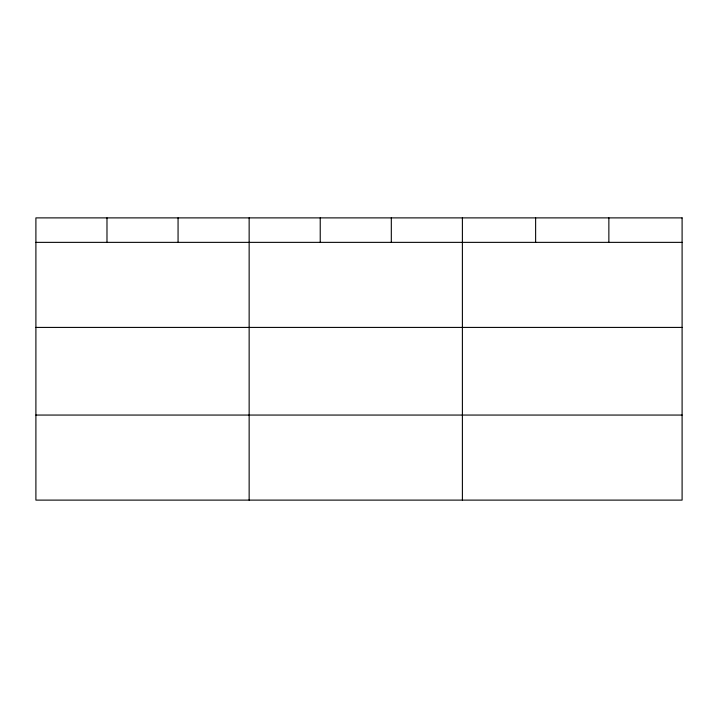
<?xml version="1.0" encoding="UTF-8"?>
<svg xmlns="http://www.w3.org/2000/svg" width="718" height="718" viewBox="0 0 718 718"><rect width="100%" height="100%" fill="white"/><g stroke="black" fill="none" stroke-linecap="round" stroke-linejoin="round"><path stroke-width="1.08" d="M35.9 242.361L682.1 242.361M35.9 327.417L682.1 327.417M35.9 415.058L682.1 415.058M608.864 217.886L608.864 242.361M535.628 217.886L535.628 242.361M462.392 217.886L462.392 500.114M391.31 217.886L391.31 242.361M320.228 217.886L320.228 242.361M249.146 217.886L249.146 500.114M178.064 217.886L178.064 242.361M106.982 217.886L106.982 242.361M682.1 217.886L35.9 217.886L35.9 500.114L682.1 500.114L682.1 217.886"/></g></svg>
